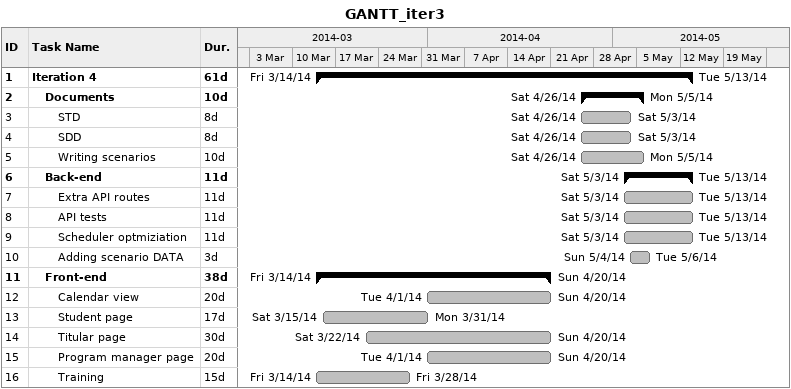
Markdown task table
GANTT_iter3

| ID | Level | Task | Duration | Start | Finish |
|---|---|---|---|---|---|
| 1 | 1 | **Iteration 4** | 61d | 2014-03-14 | 2014-05-13 |
| 2 | 2 | **Documents** | 10d | 2014-04-26 | 2014-05-05 |
| 3 | 3 | STD | 8d | 2014-04-26 | 2014-05-03 |
| 4 | 3 | SDD | 8d | 2014-04-26 | 2014-05-03 |
| 5 | 3 | Writing scenarios | 10d | 2014-04-26 | 2014-05-05 |
| 6 | 2 | **Back-end** | 11d | 2014-05-03 | 2014-05-13 |
| 7 | 3 | Extra API routes | 11d | 2014-05-03 | 2014-05-13 |
| 8 | 3 | API tests | 11d | 2014-05-03 | 2014-05-13 |
| 9 | 3 | Scheduler optmiziation | 11d | 2014-05-03 | 2014-05-13 |
| 10 | 3 | Adding scenario DATA | 3d | 2014-05-04 | 2014-05-06 |
| 11 | 2 | **Front-end** | 38d | 2014-03-14 | 2014-04-20 |
| 12 | 3 | Calendar view | 20d | 2014-04-01 | 2014-04-20 |
| 13 | 3 | Student page | 17d | 2014-03-15 | 2014-03-31 |
| 14 | 3 | Titular page | 30d | 2014-03-22 | 2014-04-20 |
| 15 | 3 | Program manager page | 20d | 2014-04-01 | 2014-04-20 |
| 16 | 3 | Training | 15d | 2014-03-14 | 2014-03-28 |
